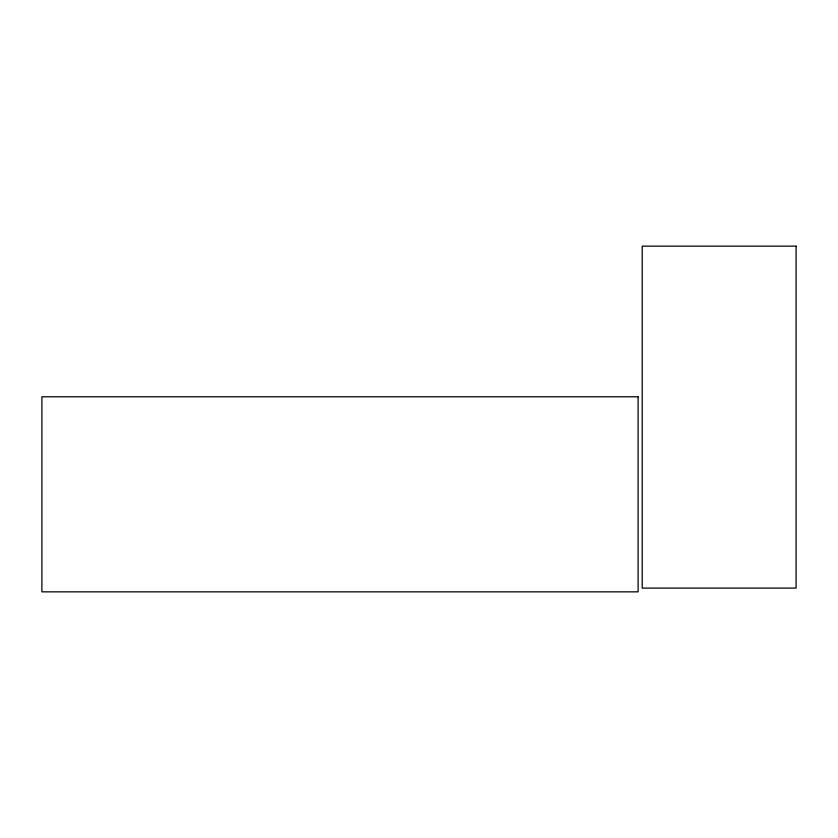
<?xml version="1.0" encoding="UTF-8"?>
<svg xmlns="http://www.w3.org/2000/svg" width="838" height="838" viewBox="0 0 838 838"><rect width="100%" height="100%" fill="white"/><g stroke="black" fill="none" stroke-linecap="round" stroke-linejoin="round"><path stroke-width="1.26" d="M796.1 246.152L642.222 246.152L642.222 588.098L796.1 588.098L796.1 246.152M638.106 396.783L41.9 396.783L41.9 591.848L638.106 591.848L638.106 396.783"/></g></svg>
